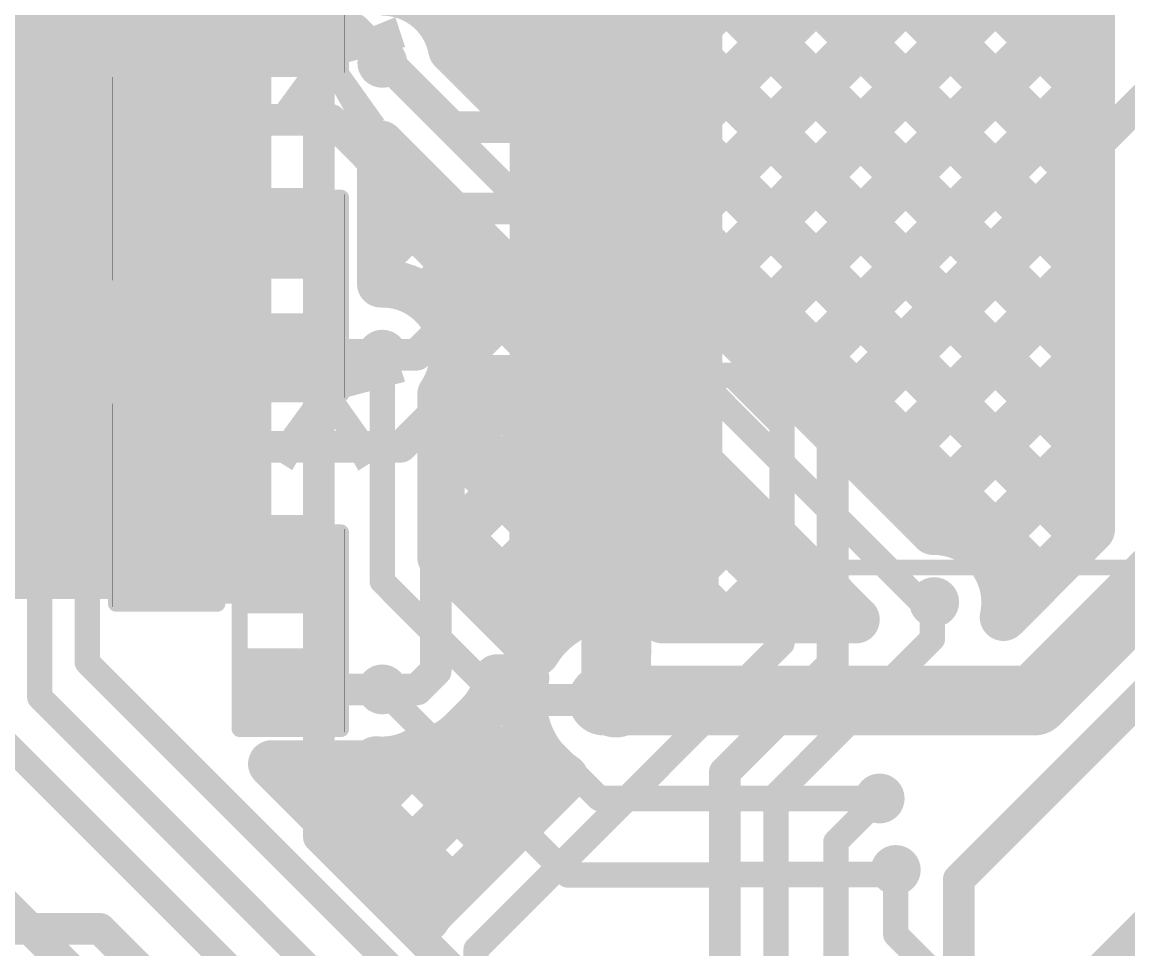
# Model space of a CAD drawing. Header units: millimetres. Extents: x -0.27 to 3.22, y -0.27 to 1.91.
# Drawn here: x 1.8704 to 2.2191, y 0.3207 to 0.6128 of the extents above; entities that cross this region are included whole.
import ezdxf

# ---------------------------------------------------------------- set-up
doc = ezdxf.new("R2010")
doc.units = ezdxf.units.MM
doc.header["$MEASUREMENT"] = 0
for name, color, linetype in [('BottomLayer', 5, 'Continuous'), ('TopLayer', 1, 'Continuous'), ('TopOverlay', 2, 'Continuous'), ('TopPaste', 8, 'Continuous'), ('TopSolder', 216, 'Continuous'), ('ViaHoleLayer', 16, 'Continuous')]:
    doc.layers.add(name, color=color, linetype=linetype)
doc.styles.add('Arial', font='', dxfattribs={"height": 0.2})
doc.styles.get('Arial').set_extended_font_data('Arial')

# ---------------------------------------------------------------- blocks, each defined once
blk = doc.blocks.new('24_TSSOP_14')
at = {"layer": 'TopLayer'}
for points in [[(-0.1437, 0.14961), (-0.08465, 0.14961), (-0.08465, 0.13189), (-0.1437, 0.13189)], [(0.08465, 0.14961), (0.1437, 0.14961), (0.1437, 0.13189), (0.08465, 0.13189)], [(-0.1437, 0.12402), (-0.08465, 0.12402), (-0.08465, 0.1063), (-0.1437, 0.1063)], [(0.08465, 0.12402), (0.1437, 0.12402), (0.1437, 0.1063), (0.08465, 0.1063)], [(-0.1437, 0.09843), (-0.08465, 0.09843), (-0.08465, 0.08071), (-0.1437, 0.08071)], [(0.08465, 0.09843), (0.1437, 0.09843), (0.1437, 0.08071), (0.08465, 0.08071)], [(-0.1437, 0.07283), (-0.08465, 0.07283), (-0.08465, 0.05512), (-0.1437, 0.05512)], [(0.08465, 0.07283), (0.1437, 0.07283), (0.1437, 0.05512), (0.08465, 0.05512)], [(-0.1437, 0.04724), (-0.08465, 0.04724), (-0.08465, 0.02953), (-0.1437, 0.02953)], [(0.08465, 0.04724), (0.1437, 0.04724), (0.1437, 0.02953), (0.08465, 0.02953)], [(-0.1437, 0.02165), (-0.08465, 0.02165), (-0.08465, 0.00394), (-0.1437, 0.00394)], [(0.08465, 0.02165), (0.1437, 0.02165), (0.1437, 0.00394), (0.08465, 0.00394)], [(-0.1437, -0.00394), (-0.08465, -0.00394), (-0.08465, -0.02165), (-0.1437, -0.02165)], [(0.08465, -0.00394), (0.1437, -0.00394), (0.1437, -0.02165), (0.08465, -0.02165)], [(-0.1437, -0.02953), (-0.08465, -0.02953), (-0.08465, -0.04724), (-0.1437, -0.04724)], [(0.08465, -0.02953), (0.1437, -0.02953), (0.1437, -0.04724), (0.08465, -0.04724)], [(-0.1437, -0.05512), (-0.08465, -0.05512), (-0.08465, -0.07283), (-0.1437, -0.07283)], [(0.08465, -0.05512), (0.1437, -0.05512), (0.1437, -0.07283), (0.08465, -0.07283)], [(-0.1437, -0.08071), (-0.08465, -0.08071), (-0.08465, -0.09843), (-0.1437, -0.09843)], [(0.08465, -0.08071), (0.1437, -0.08071), (0.1437, -0.09843), (0.08465, -0.09843)], [(-0.1437, -0.1063), (-0.08465, -0.1063), (-0.08465, -0.12402), (-0.1437, -0.12402)], [(0.08465, -0.1063), (0.1437, -0.1063), (0.1437, -0.12402), (0.08465, -0.12402)], [(-0.1437, -0.13189), (-0.08465, -0.13189), (-0.08465, -0.14961), (-0.1437, -0.14961)], [(0.08465, -0.13189), (0.1437, -0.13189), (0.1437, -0.14961), (0.08465, -0.14961)]]:
    blk.add_hatch(color=1, dxfattribs=at).paths.add_polyline_path(points)
at = {"layer": 'TopPaste'}
for points in [[(-0.1437, 0.14961), (-0.08465, 0.14961), (-0.08465, 0.13189), (-0.1437, 0.13189)], [(0.08465, 0.14961), (0.1437, 0.14961), (0.1437, 0.13189), (0.08465, 0.13189)], [(-0.1437, 0.12402), (-0.08465, 0.12402), (-0.08465, 0.1063), (-0.1437, 0.1063)], [(0.08465, 0.12402), (0.1437, 0.12402), (0.1437, 0.1063), (0.08465, 0.1063)], [(-0.1437, 0.09843), (-0.08465, 0.09843), (-0.08465, 0.08071), (-0.1437, 0.08071)], [(0.08465, 0.09843), (0.1437, 0.09843), (0.1437, 0.08071), (0.08465, 0.08071)], [(-0.1437, 0.07283), (-0.08465, 0.07283), (-0.08465, 0.05512), (-0.1437, 0.05512)], [(0.08465, 0.07283), (0.1437, 0.07283), (0.1437, 0.05512), (0.08465, 0.05512)], [(-0.1437, 0.04724), (-0.08465, 0.04724), (-0.08465, 0.02953), (-0.1437, 0.02953)], [(0.08465, 0.04724), (0.1437, 0.04724), (0.1437, 0.02953), (0.08465, 0.02953)], [(-0.1437, 0.02165), (-0.08465, 0.02165), (-0.08465, 0.00394), (-0.1437, 0.00394)], [(0.08465, 0.02165), (0.1437, 0.02165), (0.1437, 0.00394), (0.08465, 0.00394)], [(-0.1437, -0.00394), (-0.08465, -0.00394), (-0.08465, -0.02165), (-0.1437, -0.02165)], [(0.08465, -0.00394), (0.1437, -0.00394), (0.1437, -0.02165), (0.08465, -0.02165)], [(-0.1437, -0.02953), (-0.08465, -0.02953), (-0.08465, -0.04724), (-0.1437, -0.04724)], [(0.08465, -0.02953), (0.1437, -0.02953), (0.1437, -0.04724), (0.08465, -0.04724)], [(-0.1437, -0.05512), (-0.08465, -0.05512), (-0.08465, -0.07283), (-0.1437, -0.07283)], [(0.08465, -0.05512), (0.1437, -0.05512), (0.1437, -0.07283), (0.08465, -0.07283)], [(-0.1437, -0.08071), (-0.08465, -0.08071), (-0.08465, -0.09843), (-0.1437, -0.09843)], [(0.08465, -0.08071), (0.1437, -0.08071), (0.1437, -0.09843), (0.08465, -0.09843)], [(-0.1437, -0.1063), (-0.08465, -0.1063), (-0.08465, -0.12402), (-0.1437, -0.12402)], [(0.08465, -0.1063), (0.1437, -0.1063), (0.1437, -0.12402), (0.08465, -0.12402)], [(-0.1437, -0.13189), (-0.08465, -0.13189), (-0.08465, -0.14961), (-0.1437, -0.14961)], [(0.08465, -0.13189), (0.1437, -0.13189), (0.1437, -0.14961), (0.08465, -0.14961)]]:
    blk.add_hatch(color=8, dxfattribs=at).paths.add_polyline_path(points)
at = {"layer": 'TopSolder'}
for points in [[(-0.1477, 0.15361), (-0.08065, 0.15361), (-0.08065, 0.12789), (-0.1477, 0.12789)], [(0.08065, 0.15361), (0.1477, 0.15361), (0.1477, 0.12789), (0.08065, 0.12789)], [(-0.1477, 0.12802), (-0.08065, 0.12802), (-0.08065, 0.1023), (-0.1477, 0.1023)], [(0.08065, 0.12802), (0.1477, 0.12802), (0.1477, 0.1023), (0.08065, 0.1023)], [(-0.1477, 0.10243), (-0.08065, 0.10243), (-0.08065, 0.07671), (-0.1477, 0.07671)], [(0.08065, 0.10243), (0.1477, 0.10243), (0.1477, 0.07671), (0.08065, 0.07671)], [(-0.1477, 0.07683), (-0.08065, 0.07683), (-0.08065, 0.05112), (-0.1477, 0.05112)], [(0.08065, 0.07683), (0.1477, 0.07683), (0.1477, 0.05112), (0.08065, 0.05112)], [(-0.1477, 0.05124), (-0.08065, 0.05124), (-0.08065, 0.02553), (-0.1477, 0.02553)], [(0.08065, 0.05124), (0.1477, 0.05124), (0.1477, 0.02553), (0.08065, 0.02553)], [(-0.1477, 0.02565), (-0.08065, 0.02565), (-0.08065, -0.00006), (-0.1477, -0.00006)], [(0.08065, 0.02565), (0.1477, 0.02565), (0.1477, -0.00006), (0.08065, -0.00006)], [(-0.1477, 0.00006), (-0.08065, 0.00006), (-0.08065, -0.02565), (-0.1477, -0.02565)], [(0.08065, 0.00006), (0.1477, 0.00006), (0.1477, -0.02565), (0.08065, -0.02565)], [(-0.1477, -0.02553), (-0.08065, -0.02553), (-0.08065, -0.05124), (-0.1477, -0.05124)], [(0.08065, -0.02553), (0.1477, -0.02553), (0.1477, -0.05124), (0.08065, -0.05124)], [(-0.1477, -0.05112), (-0.08065, -0.05112), (-0.08065, -0.07683), (-0.1477, -0.07683)], [(0.08065, -0.05112), (0.1477, -0.05112), (0.1477, -0.07683), (0.08065, -0.07683)], [(-0.1477, -0.07671), (-0.08065, -0.07671), (-0.08065, -0.10243), (-0.1477, -0.10243)], [(0.08065, -0.07671), (0.1477, -0.07671), (0.1477, -0.10243), (0.08065, -0.10243)], [(-0.1477, -0.1023), (-0.08065, -0.1023), (-0.08065, -0.12802), (-0.1477, -0.12802)], [(0.08065, -0.1023), (0.1477, -0.1023), (0.1477, -0.12802), (0.08065, -0.12802)], [(-0.1477, -0.12789), (-0.08065, -0.12789), (-0.08065, -0.15361), (-0.1477, -0.15361)], [(0.08065, -0.12789), (0.1477, -0.12789), (0.1477, -0.15361), (0.08065, -0.15361)]]:
    blk.add_hatch(color=216, dxfattribs=at).paths.add_polyline_path(points)
at = {"layer": 'TopOverlay'}
for points, const_width in [([(-0.145, 0.155, 1), (-0.155, 0.155, 1)], 0.005), ([(-0.15625, 0.155, 1), (-0.15375, 0.155, 1)], 0.0025), ([(-0.14625, 0.155, 1), (-0.14375, 0.155, 1)], 0.0025), ([(-0.07874, 0.15523, 1), (-0.07624, 0.15523, 1)], 0.0025), ([(0.07626, 0.15523, 1), (0.07876, 0.15523, 1)], 0.0025), ([(-0.07794, -0.15158, 1), (-0.07544, -0.15158, 1)], 0.0025), ([(0.07706, -0.15158, 1), (0.07956, -0.15158, 1)], 0.0025)]:
    blk.add_lwpolyline(points, format="xyb", close=True, dxfattribs=dict(at, const_width=const_width))
at = {"layer": 'TopOverlay', "const_width": 0.005}
for points in [[(-0.07749, 0.15523), (0.07751, 0.15523)], [(-0.07669, -0.15158), (0.07831, -0.15158)]]:
    blk.add_lwpolyline(points, dxfattribs=at)
blk = doc.blocks.new('R__0402_58')
at = {"layer": 'TopLayer'}
for points in [[(-0.0275, -0.0125), (-0.0275, 0.0125), (-0.0095, 0.0125), (-0.0095, -0.0125)], [(0.0095, -0.0125), (0.0095, 0.0125), (0.0275, 0.0125), (0.0275, -0.0125)]]:
    blk.add_hatch(color=1, dxfattribs=at).paths.add_polyline_path(points)
at = {"layer": 'TopPaste'}
for points in [[(-0.0275, -0.0125), (-0.0275, 0.0125), (-0.0095, 0.0125), (-0.0095, -0.0125)], [(0.0095, -0.0125), (0.0095, 0.0125), (0.0275, 0.0125), (0.0275, -0.0125)]]:
    blk.add_hatch(color=8, dxfattribs=at).paths.add_polyline_path(points)
at = {"layer": 'TopSolder'}
for points in [[(-0.0315, -0.0165), (-0.0315, 0.0165), (-0.0055, 0.0165), (-0.0055, -0.0165)], [(0.0055, -0.0165), (0.0055, 0.0165), (0.0315, 0.0165), (0.0315, -0.0165)]]:
    blk.add_hatch(color=216, dxfattribs=at).paths.add_polyline_path(points)
at = {"layer": 'TopOverlay'}
for points, const_width in [([(-0.031, 0.016), (0.031, 0.016)], 0.005), ([(-0.031, 0.016), (-0.031, -0.016)], 0.005), ([(0.031, 0.016), (0.031, -0.016)], 0.005), ([(-0.031, -0.016), (0.031, -0.016)], 0.005), ([(-0.032, -0.017), (0.032, -0.017)], 0.000127)]:
    blk.add_lwpolyline(points, dxfattribs=dict(at, const_width=const_width))
for points, const_width in [([(-0.03225, 0.016, 1), (-0.02975, 0.016, 1)], 0.0025), ([(-0.03225, 0.016, 1), (-0.02975, 0.016, 1)], 0.0025), ([(0.02975, 0.016, 1), (0.03225, 0.016, 1)], 0.0025), ([(0.02975, 0.016, 1), (0.03225, 0.016, 1)], 0.0025), ([(-0.03225, -0.016, 1), (-0.02975, -0.016, 1)], 0.0025), ([(-0.03225, -0.016, 1), (-0.02975, -0.016, 1)], 0.0025), ([(0.02975, -0.016, 1), (0.03225, -0.016, 1)], 0.0025), ([(0.02975, -0.016, 1), (0.03225, -0.016, 1)], 0.0025), ([(-0.03203, -0.017, 1), (-0.03197, -0.017, 1)], 0.0000635), ([(0.03197, -0.017, 1), (0.03203, -0.017, 1)], 0.0000635)]:
    blk.add_lwpolyline(points, format="xyb", close=True, dxfattribs=dict(at, const_width=const_width))
blk = doc.blocks.new('R__0402_59')
at = {"layer": 'TopLayer'}
for points in [[(-0.0275, -0.0125), (-0.0275, 0.0125), (-0.0095, 0.0125), (-0.0095, -0.0125)], [(0.0095, -0.0125), (0.0095, 0.0125), (0.0275, 0.0125), (0.0275, -0.0125)]]:
    blk.add_hatch(color=1, dxfattribs=at).paths.add_polyline_path(points)
at = {"layer": 'TopPaste'}
for points in [[(-0.0275, -0.0125), (-0.0275, 0.0125), (-0.0095, 0.0125), (-0.0095, -0.0125)], [(0.0095, -0.0125), (0.0095, 0.0125), (0.0275, 0.0125), (0.0275, -0.0125)]]:
    blk.add_hatch(color=8, dxfattribs=at).paths.add_polyline_path(points)
at = {"layer": 'TopSolder'}
for points in [[(-0.0315, -0.0165), (-0.0315, 0.0165), (-0.0055, 0.0165), (-0.0055, -0.0165)], [(0.0055, -0.0165), (0.0055, 0.0165), (0.0315, 0.0165), (0.0315, -0.0165)]]:
    blk.add_hatch(color=216, dxfattribs=at).paths.add_polyline_path(points)
at = {"layer": 'TopOverlay'}
for points, const_width in [([(0.031, 0.016), (-0.031, 0.016)], 0.005), ([(-0.031, -0.016), (-0.031, 0.016)], 0.005), ([(0.031, -0.016), (0.031, 0.016)], 0.005), ([(0.031, -0.016), (-0.031, -0.016)], 0.005), ([(0.032, -0.017), (-0.032, -0.017)], 0.000127)]:
    blk.add_lwpolyline(points, dxfattribs=dict(at, const_width=const_width))
for points, const_width in [([(-0.03225, 0.016, 1), (-0.02975, 0.016, 1)], 0.0025), ([(-0.03225, 0.016, 1), (-0.02975, 0.016, 1)], 0.0025), ([(0.02975, 0.016, 1), (0.03225, 0.016, 1)], 0.0025), ([(0.02975, 0.016, 1), (0.03225, 0.016, 1)], 0.0025), ([(-0.03225, -0.016, 1), (-0.02975, -0.016, 1)], 0.0025), ([(-0.03225, -0.016, 1), (-0.02975, -0.016, 1)], 0.0025), ([(0.02975, -0.016, 1), (0.03225, -0.016, 1)], 0.0025), ([(0.02975, -0.016, 1), (0.03225, -0.016, 1)], 0.0025), ([(-0.03203, -0.017, 1), (-0.03197, -0.017, 1)], 0.0000635), ([(0.03197, -0.017, 1), (0.03203, -0.017, 1)], 0.0000635)]:
    blk.add_lwpolyline(points, format="xyb", close=True, dxfattribs=dict(at, const_width=const_width))
blk = doc.blocks.new('R__0402_60')
at = {"layer": 'TopLayer'}
for points in [[(-0.0275, -0.0125), (-0.0275, 0.0125), (-0.0095, 0.0125), (-0.0095, -0.0125)], [(0.0095, -0.0125), (0.0095, 0.0125), (0.0275, 0.0125), (0.0275, -0.0125)]]:
    blk.add_hatch(color=1, dxfattribs=at).paths.add_polyline_path(points)
at = {"layer": 'TopPaste'}
for points in [[(-0.0275, -0.0125), (-0.0275, 0.0125), (-0.0095, 0.0125), (-0.0095, -0.0125)], [(0.0095, -0.0125), (0.0095, 0.0125), (0.0275, 0.0125), (0.0275, -0.0125)]]:
    blk.add_hatch(color=8, dxfattribs=at).paths.add_polyline_path(points)
at = {"layer": 'TopSolder'}
for points in [[(-0.0315, -0.0165), (-0.0315, 0.0165), (-0.0055, 0.0165), (-0.0055, -0.0165)], [(0.0055, -0.0165), (0.0055, 0.0165), (0.0315, 0.0165), (0.0315, -0.0165)]]:
    blk.add_hatch(color=216, dxfattribs=at).paths.add_polyline_path(points)
at = {"layer": 'TopOverlay'}
for points, const_width in [([(-0.031, 0.016), (0.031, 0.016)], 0.005), ([(-0.031, 0.016), (-0.031, -0.016)], 0.005), ([(0.031, 0.016), (0.031, -0.016)], 0.005), ([(-0.031, -0.016), (0.031, -0.016)], 0.005), ([(-0.032, -0.017), (0.032, -0.017)], 0.000127)]:
    blk.add_lwpolyline(points, dxfattribs=dict(at, const_width=const_width))
for points, const_width in [([(-0.03225, 0.016, 1), (-0.02975, 0.016, 1)], 0.0025), ([(-0.03225, 0.016, 1), (-0.02975, 0.016, 1)], 0.0025), ([(0.02975, 0.016, 1), (0.03225, 0.016, 1)], 0.0025), ([(0.02975, 0.016, 1), (0.03225, 0.016, 1)], 0.0025), ([(-0.03225, -0.016, 1), (-0.02975, -0.016, 1)], 0.0025), ([(-0.03225, -0.016, 1), (-0.02975, -0.016, 1)], 0.0025), ([(0.02975, -0.016, 1), (0.03225, -0.016, 1)], 0.0025), ([(0.02975, -0.016, 1), (0.03225, -0.016, 1)], 0.0025), ([(-0.03203, -0.017, 1), (-0.03197, -0.017, 1)], 0.0000635), ([(0.03197, -0.017, 1), (0.03203, -0.017, 1)], 0.0000635)]:
    blk.add_lwpolyline(points, format="xyb", close=True, dxfattribs=dict(at, const_width=const_width))
blk = doc.blocks.new('R__0402_61')
at = {"layer": 'TopLayer'}
for points in [[(-0.0275, -0.0125), (-0.0275, 0.0125), (-0.0095, 0.0125), (-0.0095, -0.0125)], [(0.0095, -0.0125), (0.0095, 0.0125), (0.0275, 0.0125), (0.0275, -0.0125)]]:
    blk.add_hatch(color=1, dxfattribs=at).paths.add_polyline_path(points)
at = {"layer": 'TopPaste'}
for points in [[(-0.0275, -0.0125), (-0.0275, 0.0125), (-0.0095, 0.0125), (-0.0095, -0.0125)], [(0.0095, -0.0125), (0.0095, 0.0125), (0.0275, 0.0125), (0.0275, -0.0125)]]:
    blk.add_hatch(color=8, dxfattribs=at).paths.add_polyline_path(points)
at = {"layer": 'TopSolder'}
for points in [[(-0.0315, -0.0165), (-0.0315, 0.0165), (-0.0055, 0.0165), (-0.0055, -0.0165)], [(0.0055, -0.0165), (0.0055, 0.0165), (0.0315, 0.0165), (0.0315, -0.0165)]]:
    blk.add_hatch(color=216, dxfattribs=at).paths.add_polyline_path(points)
at = {"layer": 'TopOverlay'}
for points, const_width in [([(0.031, 0.016), (-0.031, 0.016)], 0.005), ([(-0.031, -0.016), (-0.031, 0.016)], 0.005), ([(0.031, -0.016), (0.031, 0.016)], 0.005), ([(0.031, -0.016), (-0.031, -0.016)], 0.005), ([(0.032, -0.017), (-0.032, -0.017)], 0.000127)]:
    blk.add_lwpolyline(points, dxfattribs=dict(at, const_width=const_width))
for points, const_width in [([(-0.03225, 0.016, 1), (-0.02975, 0.016, 1)], 0.0025), ([(-0.03225, 0.016, 1), (-0.02975, 0.016, 1)], 0.0025), ([(0.02975, 0.016, 1), (0.03225, 0.016, 1)], 0.0025), ([(0.02975, 0.016, 1), (0.03225, 0.016, 1)], 0.0025), ([(-0.03225, -0.016, 1), (-0.02975, -0.016, 1)], 0.0025), ([(-0.03225, -0.016, 1), (-0.02975, -0.016, 1)], 0.0025), ([(0.02975, -0.016, 1), (0.03225, -0.016, 1)], 0.0025), ([(0.02975, -0.016, 1), (0.03225, -0.016, 1)], 0.0025), ([(-0.03203, -0.017, 1), (-0.03197, -0.017, 1)], 0.0000635), ([(0.03197, -0.017, 1), (0.03203, -0.017, 1)], 0.0000635)]:
    blk.add_lwpolyline(points, format="xyb", close=True, dxfattribs=dict(at, const_width=const_width))
blk = doc.blocks.new('R__0402_62')
at = {"layer": 'TopLayer'}
for points in [[(-0.0275, -0.0125), (-0.0275, 0.0125), (-0.0095, 0.0125), (-0.0095, -0.0125)], [(0.0095, -0.0125), (0.0095, 0.0125), (0.0275, 0.0125), (0.0275, -0.0125)]]:
    blk.add_hatch(color=1, dxfattribs=at).paths.add_polyline_path(points)
at = {"layer": 'TopPaste'}
for points in [[(-0.0275, -0.0125), (-0.0275, 0.0125), (-0.0095, 0.0125), (-0.0095, -0.0125)], [(0.0095, -0.0125), (0.0095, 0.0125), (0.0275, 0.0125), (0.0275, -0.0125)]]:
    blk.add_hatch(color=8, dxfattribs=at).paths.add_polyline_path(points)
at = {"layer": 'TopSolder'}
for points in [[(-0.0315, -0.0165), (-0.0315, 0.0165), (-0.0055, 0.0165), (-0.0055, -0.0165)], [(0.0055, -0.0165), (0.0055, 0.0165), (0.0315, 0.0165), (0.0315, -0.0165)]]:
    blk.add_hatch(color=216, dxfattribs=at).paths.add_polyline_path(points)
at = {"layer": 'TopOverlay'}
for points, const_width in [([(-0.031, 0.016), (0.031, 0.016)], 0.005), ([(-0.031, 0.016), (-0.031, -0.016)], 0.005), ([(0.031, 0.016), (0.031, -0.016)], 0.005), ([(-0.031, -0.016), (0.031, -0.016)], 0.005), ([(-0.032, -0.017), (0.032, -0.017)], 0.000127)]:
    blk.add_lwpolyline(points, dxfattribs=dict(at, const_width=const_width))
for points, const_width in [([(-0.03225, 0.016, 1), (-0.02975, 0.016, 1)], 0.0025), ([(-0.03225, 0.016, 1), (-0.02975, 0.016, 1)], 0.0025), ([(0.02975, 0.016, 1), (0.03225, 0.016, 1)], 0.0025), ([(0.02975, 0.016, 1), (0.03225, 0.016, 1)], 0.0025), ([(-0.03225, -0.016, 1), (-0.02975, -0.016, 1)], 0.0025), ([(-0.03225, -0.016, 1), (-0.02975, -0.016, 1)], 0.0025), ([(0.02975, -0.016, 1), (0.03225, -0.016, 1)], 0.0025), ([(0.02975, -0.016, 1), (0.03225, -0.016, 1)], 0.0025), ([(-0.03203, -0.017, 1), (-0.03197, -0.017, 1)], 0.0000635), ([(0.03197, -0.017, 1), (0.03203, -0.017, 1)], 0.0000635)]:
    blk.add_lwpolyline(points, format="xyb", close=True, dxfattribs=dict(at, const_width=const_width))

msp = doc.modelspace()

# ---------------------------------------------------------------- hatches: boundary and pattern name
at = {"layer": 'BottomLayer'}
msp.add_hatch(color=5, dxfattribs=at).paths.add_polyline_path([(1.816, 0.431), (1.949, 0.431), (1.949, 0.811), (1.816, 0.811)])
h = msp.add_hatch(color=5, dxfattribs=at)
edge = h.paths.add_edge_path()
edge.add_arc((1.984, 0.6), 0.00787, 0, 360)
h = msp.add_hatch(color=5, dxfattribs=at)
edge = h.paths.add_edge_path()
edge.add_arc((1.934, 0.5465), 0.01181, 0, 360)
h = msp.add_hatch(color=5, dxfattribs=at)
edge = h.paths.add_edge_path()
edge.add_arc((1.984, 0.508), 0.00787, 0, 360)
h = msp.add_hatch(color=5, dxfattribs=at)
edge = h.paths.add_edge_path()
edge.add_arc((1.934, 0.4435), 0.01181, 0, 360)
h = msp.add_hatch(color=5, dxfattribs=at)
edge = h.paths.add_edge_path()
edge.add_arc((2.158, 0.43), 0.00787, 0, 360)
h = msp.add_hatch(color=5, dxfattribs=at)
edge = h.paths.add_edge_path()
edge.add_arc((1.984, 0.4025), 0.00787, 0, 360)
h = msp.add_hatch(color=5, dxfattribs=at)
edge = h.paths.add_edge_path()
edge.add_arc((2.05765, 0.39917), 0.01181, 0, 360)
h = msp.add_hatch(color=5, dxfattribs=at)
edge = h.paths.add_edge_path()
edge.add_arc((2.14081, 0.36812), 0.00787, 0, 360)
h = msp.add_hatch(color=5, dxfattribs=at)
edge = h.paths.add_edge_path()
edge.add_arc((2.14589, 0.34558), 0.00787, 0, 360)
at = {"layer": 'TopLayer'}
h = msp.add_hatch(color=1, dxfattribs=at)
edge = h.paths.add_edge_path()
edge.add_arc((1.984, 0.6), 0.00787, 0, 360)
for points in [[(1.903, 0.5325), (1.967, 0.5325), (1.967, 0.5605), (1.903, 0.5605)], [(2.024, 0.42059), (2.09, 0.42059), (2.09, 0.461), (2.024, 0.461)], [(1.903, 0.4295), (1.967, 0.4295), (1.967, 0.4575), (1.903, 0.4575)]]:
    msp.add_hatch(color=1, dxfattribs=at).paths.add_polyline_path(points)
h = msp.add_hatch(color=1, dxfattribs=at)
edge = h.paths.add_edge_path()
edge.add_arc((1.934, 0.5465), 0.01181, 0, 360)
h = msp.add_hatch(color=1, dxfattribs=at)
edge = h.paths.add_edge_path()
edge.add_arc((1.984, 0.508), 0.00787, 0, 360)
h = msp.add_hatch(color=1, dxfattribs=at)
edge = h.paths.add_edge_path()
edge.add_arc((1.934, 0.4435), 0.01181, 0, 360)
h = msp.add_hatch(color=1, dxfattribs=at)
edge = h.paths.add_edge_path()
edge.add_arc((2.158, 0.43), 0.00787, 0, 360)
h = msp.add_hatch(color=1, dxfattribs=at)
edge = h.paths.add_edge_path()
edge.add_arc((1.984, 0.4025), 0.00787, 0, 360)
h = msp.add_hatch(color=1, dxfattribs=at)
edge = h.paths.add_edge_path()
edge.add_arc((2.05765, 0.39917), 0.01181, 0, 360)
h = msp.add_hatch(color=1, dxfattribs=at)
edge = h.paths.add_edge_path()
edge.add_arc((2.14081, 0.36812), 0.00787, 0, 360)
h = msp.add_hatch(color=1, dxfattribs=at)
edge = h.paths.add_edge_path()
edge.add_arc((2.14589, 0.34558), 0.00787, 0, 360)
at = {"layer": 'ViaHoleLayer'}
h = msp.add_hatch(color=16, dxfattribs=at)
edge = h.paths.add_edge_path()
edge.add_arc((1.984, 0.6), 0.00394, 0, 360)
h = msp.add_hatch(color=16, dxfattribs=at)
edge = h.paths.add_edge_path()
edge.add_arc((1.934, 0.5465), 0.00591, 0, 360)
h = msp.add_hatch(color=16, dxfattribs=at)
edge = h.paths.add_edge_path()
edge.add_arc((1.984, 0.508), 0.00394, 0, 360)
h = msp.add_hatch(color=16, dxfattribs=at)
edge = h.paths.add_edge_path()
edge.add_arc((1.934, 0.4435), 0.00591, 0, 360)
h = msp.add_hatch(color=16, dxfattribs=at)
edge = h.paths.add_edge_path()
edge.add_arc((2.158, 0.43), 0.00394, 0, 360)
h = msp.add_hatch(color=16, dxfattribs=at)
edge = h.paths.add_edge_path()
edge.add_arc((1.984, 0.4025), 0.00394, 0, 360)
h = msp.add_hatch(color=16, dxfattribs=at)
edge = h.paths.add_edge_path()
edge.add_arc((2.05765, 0.39917), 0.00591, 0, 360)
h = msp.add_hatch(color=16, dxfattribs=at)
edge = h.paths.add_edge_path()
edge.add_arc((2.14081, 0.36812), 0.00394, 0, 360)
h = msp.add_hatch(color=16, dxfattribs=at)
edge = h.paths.add_edge_path()
edge.add_arc((2.14589, 0.34558), 0.00394, 0, 360)

# ---------------------------------------------------------------- linework, layer by layer
at = {"layer": 'BottomLayer'}
for points, const_width in [([(1.964, 0.356), (1.964, 0.697)], 0.01), ([(1.99082, 0.6939), (2.2075, 0.47722)], 0.015), ([(2.05516, 0.555), (2.19167, 0.69152)], 0.015), ([(2.00126, 0.61424), (2.07452, 0.6875)], 0.015), ([(2.0255, 0.6875), (2.2075, 0.5055)], 0.015), ([(2.05378, 0.6875), (2.2075, 0.53378)], 0.015), ([(2.04102, 0.56915), (2.1527, 0.68083)], 0.015), ([(2.14496, 0.68118), (2.2075, 0.61864)], 0.015), ([(2.01273, 0.59743), (2.0923, 0.677)], 0.015), ([(2.02687, 0.58329), (2.12059, 0.677)], 0.015), ([(2.0693, 0.54086), (2.20581, 0.67737)], 0.015), ([(2.09257, 0.677), (2.2075, 0.56207)], 0.015), ([(2.12085, 0.677), (2.2075, 0.59035)], 0.015), ([(1.9835, 0.67293), (2.20552, 0.45092)], 0.015), ([(2.2075, 0.4529), (2.2075, 0.67569)], 0.015), ([(2.08344, 0.52672), (2.2075, 0.65078)], 0.015), ([(1.9835, 0.64465), (2.19137, 0.43677)], 0.015), ([(2.09759, 0.51258), (2.2075, 0.62249)], 0.015), ([(2.00598, 0.60418), (2.15779, 0.45237)], 0.015), ([(1.984, 0.6), (2.154, 0.43)], 0.008), ([(2.11173, 0.49844), (2.2075, 0.59421)], 0.015), ([(1.9835, 0.53037), (1.9835, 0.57434)], 0.015), ([(1.9835, 0.57434), (2.13334, 0.4245)], 0.015), ([(1.9835, 0.5682), (1.98657, 0.57127)], 0.015), ([(2.12587, 0.48429), (2.2075, 0.56592)], 0.015), ([(1.9835, 0.55979), (2.11879, 0.4245)], 0.015), ([(1.9835, 0.53991), (2.00071, 0.55713)], 0.015), ([(2.16576, 0.34257), (2.37819, 0.555)], 0.01), ([(1.99762, 0.52575), (2.01485, 0.54298)], 0.015), ([(2.14001, 0.47015), (2.2075, 0.53764)], 0.015), ([(2.0063, 0.50614), (2.029, 0.52884)], 0.015), ([(2.0025, 0.47406), (2.04314, 0.5147)], 0.015), ([(2.00636, 0.50865), (2.09051, 0.4245)], 0.015), ([(2.15415, 0.45601), (2.2075, 0.50936)], 0.015), ([(1.984, 0.43655), (1.984, 0.508)], 0.008), ([(2.0025, 0.44578), (2.05728, 0.50056)], 0.015), ([(2.0025, 0.44422), (2.0025, 0.49542)], 0.015), ([(2.0025, 0.48423), (2.05825, 0.42847)], 0.015), ([(2.01586, 0.43085), (2.07142, 0.48641)], 0.015), ([(2.17302, 0.44659), (2.2075, 0.48107)], 0.015), ([(2.03, 0.41671), (2.08556, 0.47227)], 0.015), ([(2.18376, 0.28776), (2.36367, 0.46767)], 0.01), ([(2.06812, 0.42654), (2.09971, 0.45813)], 0.015), ([(2.0025, 0.45594), (2.03775, 0.42069)], 0.015), ([(2.17987, 0.42527), (2.2075, 0.4529)], 0.015), ([(2.18966, 0.399), (2.233, 0.44234)], 0.022), ([(2.0025, 0.44422), (2.0325, 0.41422)], 0.015), ([(2.09436, 0.4245), (2.11385, 0.44399)], 0.015), ([(1.762, 0.438), (1.91387, 0.28613)], 0.01), ([(1.984, 0.43655), (2.05243, 0.36812)], 0.008), ([(2.12264, 0.4245), (2.12799, 0.42985)], 0.015), ([(2.154, 0.43), (2.158, 0.43)], 0.008), ([(2.07239, 0.4245), (2.13334, 0.4245)], 0.015), ([(2.05765, 0.39917), (2.05765, 0.42098)], 0.01), ([(2.05365, 0.39917), (2.05365, 0.39917)], 0.022), ([(2.05365, 0.39917), (2.05381, 0.399)], 0.022), ([(2.05381, 0.399), (2.18966, 0.399)], 0.022), ([(1.984, 0.4025), (2.0425, 0.344)], 0.008), ([(2.05243, 0.36812), (2.14081, 0.36812)], 0.008), ([(1.964, 0.356), (2.043, 0.277)], 0.01), ([(2.14447, 0.34416), (2.14589, 0.34558)], 0.008), ([(2.0425, 0.344), (2.09236, 0.344)], 0.008), ([(2.09236, 0.344), (2.09252, 0.34416)], 0.008), ([(2.09252, 0.34416), (2.14447, 0.34416)], 0.008), ([(2.16576, 0.24076), (2.16576, 0.34257)], 0.01)]:
    msp.add_lwpolyline(points, dxfattribs=dict(at, const_width=const_width))
at = {"layer": 'BottomLayer', "const_width": 0.015}
for points in [[(1.9835, 0.62237, -0.366461), (2.00598, 0.60418)], [(1.9835, 0.53037, -0.420775), (2.00637, 0.508)], [(2.00637, 0.508, -0.150447), (2.0025, 0.49542)], [(2.15779, 0.45237, -0.416966), (2.18037, 0.43)], [(2.0325, 0.41422, -0.410624), (2.07239, 0.4245)], [(2.18037, 0.43, -0.053324), (2.17987, 0.42527)]]:
    msp.add_lwpolyline(points, format="xyb", dxfattribs=at)
at = {"layer": 'BottomLayer'}
for points, const_width in [([(2.20375, 0.61864, 1), (2.21125, 0.61864, 1)], 0.0075), ([(1.99751, 0.61424, 1), (2.00501, 0.61424, 1)], 0.0075), ([(2.00223, 0.60418, 1), (2.00973, 0.60418, 1)], 0.0075), ([(2.00223, 0.60418, 1), (2.00973, 0.60418, 1)], 0.0075), ([(1.982, 0.6, 1), (1.986, 0.6, 1)], 0.004), ([(2.00898, 0.59743, 1), (2.01648, 0.59743, 1)], 0.0075), ([(2.20375, 0.59421, 1), (2.21125, 0.59421, 1)], 0.0075), ([(2.20375, 0.59035, 1), (2.21125, 0.59035, 1)], 0.0075), ([(2.02312, 0.58329, 1), (2.03062, 0.58329, 1)], 0.0075), ([(1.97975, 0.57434, 1), (1.98725, 0.57434, 1)], 0.0075), ([(1.97975, 0.57434, 1), (1.98725, 0.57434, 1)], 0.0075), ([(1.97975, 0.5682, 1), (1.98725, 0.5682, 1)], 0.0075), ([(1.98282, 0.57127, 1), (1.99032, 0.57127, 1)], 0.0075), ([(2.03727, 0.56915, 1), (2.04477, 0.56915, 1)], 0.0075), ([(2.20375, 0.56592, 1), (2.21125, 0.56592, 1)], 0.0075), ([(2.20375, 0.56207, 1), (2.21125, 0.56207, 1)], 0.0075), ([(1.97975, 0.55979, 1), (1.98725, 0.55979, 1)], 0.0075), ([(1.99696, 0.55713, 1), (2.00446, 0.55713, 1)], 0.0075), ([(2.05141, 0.555, 1), (2.05891, 0.555, 1)], 0.0075), ([(1.97975, 0.53991, 1), (1.98725, 0.53991, 1)], 0.0075), ([(2.0111, 0.54298, 1), (2.0186, 0.54298, 1)], 0.0075), ([(2.06555, 0.54086, 1), (2.07305, 0.54086, 1)], 0.0075), ([(2.20375, 0.53764, 1), (2.21125, 0.53764, 1)], 0.0075), ([(2.20375, 0.53378, 1), (2.21125, 0.53378, 1)], 0.0075), ([(1.97975, 0.53037, 1), (1.98725, 0.53037, 1)], 0.0075), ([(1.97975, 0.53037, 1), (1.98725, 0.53037, 1)], 0.0075), ([(2.02525, 0.52884, 1), (2.03275, 0.52884, 1)], 0.0075), ([(2.07969, 0.52672, 1), (2.08719, 0.52672, 1)], 0.0075), ([(1.99387, 0.52575, 1), (2.00137, 0.52575, 1)], 0.0075), ([(2.03939, 0.5147, 1), (2.04689, 0.5147, 1)], 0.0075), ([(2.09384, 0.51258, 1), (2.10134, 0.51258, 1)], 0.0075), ([(2.00261, 0.50865, 1), (2.01011, 0.50865, 1)], 0.0075), ([(2.20375, 0.50936, 1), (2.21125, 0.50936, 1)], 0.0075), ([(2.00255, 0.50614, 1), (2.01005, 0.50614, 1)], 0.0075), ([(2.00262, 0.508, 1), (2.01012, 0.508, 1)], 0.0075), ([(2.00262, 0.508, 1), (2.01012, 0.508, 1)], 0.0075), ([(2.20375, 0.5055, 1), (2.21125, 0.5055, 1)], 0.0075), ([(1.982, 0.508, 1), (1.986, 0.508, 1)], 0.004), ([(2.05353, 0.50056, 1), (2.06103, 0.50056, 1)], 0.0075), ([(2.10798, 0.49844, 1), (2.11548, 0.49844, 1)], 0.0075), ([(1.99875, 0.49542, 1), (2.00625, 0.49542, 1)], 0.0075), ([(1.99875, 0.49542, 1), (2.00625, 0.49542, 1)], 0.0075), ([(1.99875, 0.48423, 1), (2.00625, 0.48423, 1)], 0.0075), ([(2.06767, 0.48641, 1), (2.07517, 0.48641, 1)], 0.0075), ([(2.12212, 0.48429, 1), (2.12962, 0.48429, 1)], 0.0075), ([(2.20375, 0.48107, 1), (2.21125, 0.48107, 1)], 0.0075), ([(2.20375, 0.47722, 1), (2.21125, 0.47722, 1)], 0.0075), ([(1.99875, 0.47406, 1), (2.00625, 0.47406, 1)], 0.0075), ([(2.08181, 0.47227, 1), (2.08931, 0.47227, 1)], 0.0075), ([(2.13626, 0.47015, 1), (2.14376, 0.47015, 1)], 0.0075), ([(2.09596, 0.45813, 1), (2.10346, 0.45813, 1)], 0.0075), ([(1.99875, 0.45594, 1), (2.00625, 0.45594, 1)], 0.0075), ([(2.1504, 0.45601, 1), (2.1579, 0.45601, 1)], 0.0075), ([(2.20375, 0.4529, 1), (2.21125, 0.4529, 1)], 0.0075), ([(2.20375, 0.4529, 1), (2.21125, 0.4529, 1)], 0.0075), ([(2.15404, 0.45237, 1), (2.16154, 0.45237, 1)], 0.0075), ([(2.15404, 0.45237, 1), (2.16154, 0.45237, 1)], 0.0075), ([(2.20177, 0.45092, 1), (2.20927, 0.45092, 1)], 0.0075), ([(1.99875, 0.44578, 1), (2.00625, 0.44578, 1)], 0.0075), ([(2.16927, 0.44659, 1), (2.17677, 0.44659, 1)], 0.0075), ([(1.99875, 0.44422, 1), (2.00625, 0.44422, 1)], 0.0075), ([(1.99875, 0.44422, 1), (2.00625, 0.44422, 1)], 0.0075), ([(2.1101, 0.44399, 1), (2.1176, 0.44399, 1)], 0.0075), ([(2.18762, 0.43677, 1), (2.19512, 0.43677, 1)], 0.0075), ([(1.982, 0.43655, 1), (1.986, 0.43655, 1)], 0.004), ([(1.982, 0.43655, 1), (1.986, 0.43655, 1)], 0.004), ([(2.01211, 0.43085, 1), (2.01961, 0.43085, 1)], 0.0075), ([(2.0545, 0.42847, 1), (2.062, 0.42847, 1)], 0.0075), ([(2.12424, 0.42985, 1), (2.13174, 0.42985, 1)], 0.0075), ([(2.17662, 0.43, 1), (2.18412, 0.43, 1)], 0.0075), ([(2.17662, 0.43, 1), (2.18412, 0.43, 1)], 0.0075), ([(2.06437, 0.42654, 1), (2.07187, 0.42654, 1)], 0.0075), ([(2.152, 0.43, 1), (2.156, 0.43, 1)], 0.004), ([(2.152, 0.43, 1), (2.156, 0.43, 1)], 0.004), ([(2.156, 0.43, 1), (2.16, 0.43, 1)], 0.004), ([(2.17612, 0.42527, 1), (2.18362, 0.42527, 1)], 0.0075), ([(2.17612, 0.42527, 1), (2.18362, 0.42527, 1)], 0.0075), ([(2.06864, 0.4245, 1), (2.07614, 0.4245, 1)], 0.0075), ([(2.06864, 0.4245, 1), (2.07614, 0.4245, 1)], 0.0075), ([(2.08676, 0.4245, 1), (2.09426, 0.4245, 1)], 0.0075), ([(2.09061, 0.4245, 1), (2.09811, 0.4245, 1)], 0.0075), ([(2.11504, 0.4245, 1), (2.12254, 0.4245, 1)], 0.0075), ([(2.11889, 0.4245, 1), (2.12639, 0.4245, 1)], 0.0075), ([(2.12959, 0.4245, 1), (2.13709, 0.4245, 1)], 0.0075), ([(2.12959, 0.4245, 1), (2.13709, 0.4245, 1)], 0.0075), ([(2.034, 0.42069, 1), (2.0415, 0.42069, 1)], 0.0075), ([(2.05515, 0.42098, 1), (2.06015, 0.42098, 1)], 0.005), ([(2.02625, 0.41671, 1), (2.03375, 0.41671, 1)], 0.0075), ([(2.02875, 0.41422, 1), (2.03625, 0.41422, 1)], 0.0075), ([(2.02875, 0.41422, 1), (2.03625, 0.41422, 1)], 0.0075), ([(2.04815, 0.39917, 1), (2.05915, 0.39917, 1)], 0.011), ([(2.04815, 0.39917, 1), (2.05915, 0.39917, 1)], 0.011), ([(2.04815, 0.39917, 1), (2.05915, 0.39917, 1)], 0.011), ([(2.04831, 0.399, 1), (2.05931, 0.399, 1)], 0.011), ([(2.04831, 0.399, 1), (2.05931, 0.399, 1)], 0.011), ([(2.18416, 0.399, 1), (2.19516, 0.399, 1)], 0.011), ([(2.18416, 0.399, 1), (2.19516, 0.399, 1)], 0.011), ([(1.982, 0.4025, 1), (1.986, 0.4025, 1)], 0.004), ([(2.05515, 0.39917, 1), (2.06015, 0.39917, 1)], 0.005), ([(2.05043, 0.36812, 1), (2.05443, 0.36812, 1)], 0.004), ([(2.05043, 0.36812, 1), (2.05443, 0.36812, 1)], 0.004), ([(2.13881, 0.36812, 1), (2.14281, 0.36812, 1)], 0.004), ([(1.9615, 0.356, 1), (1.9665, 0.356, 1)], 0.005), ([(1.9615, 0.356, 1), (1.9665, 0.356, 1)], 0.005), ([(2.14389, 0.34558, 1), (2.14789, 0.34558, 1)], 0.004), ([(2.0405, 0.344, 1), (2.0445, 0.344, 1)], 0.004), ([(2.0405, 0.344, 1), (2.0445, 0.344, 1)], 0.004), ([(2.09036, 0.344, 1), (2.09436, 0.344, 1)], 0.004), ([(2.09036, 0.344, 1), (2.09436, 0.344, 1)], 0.004), ([(2.09052, 0.34416, 1), (2.09452, 0.34416, 1)], 0.004), ([(2.09052, 0.34416, 1), (2.09452, 0.34416, 1)], 0.004), ([(2.14247, 0.34416, 1), (2.14647, 0.34416, 1)], 0.004), ([(2.14247, 0.34416, 1), (2.14647, 0.34416, 1)], 0.004), ([(2.16326, 0.34257, 1), (2.16826, 0.34257, 1)], 0.005), ([(2.16326, 0.34257, 1), (2.16826, 0.34257, 1)], 0.005)]:
    msp.add_lwpolyline(points, format="xyb", close=True, dxfattribs=dict(at, const_width=const_width))
at = {"layer": 'TopLayer'}
for points, const_width in [([(1.876, 0.4), (1.876, 0.67931)], 0.008), ([(1.98033, 0.6385), (2.01353, 0.6053)], 0.01), ([(1.955, 0.6105), (1.97533, 0.6105)], 0.01), ([(1.97533, 0.6105), (2.00612, 0.5797)], 0.01), ([(2.01353, 0.6053), (2.05765, 0.6053)], 0.01), ([(2.126, 0.49075), (2.24054, 0.6053)], 0.01), ([(1.891, 0.576), (1.897, 0.582)], 0.008), ([(1.897, 0.582), (1.916, 0.582)], 0.008), ([(1.916, 0.582), (1.96783, 0.582)], 0.01), ([(1.96783, 0.582), (1.99571, 0.55411)], 0.01), ([(2.00612, 0.5797), (2.05765, 0.5797)], 0.01), ([(1.891, 0.411), (1.891, 0.576)], 0.008), ([(1.99571, 0.55411), (2.05765, 0.55411)], 0.01), ([(1.99483, 0.508), (2.01535, 0.52852)], 0.01), ([(2.01535, 0.52852), (2.05765, 0.52852)], 0.01), ([(1.955, 0.508), (1.984, 0.508)], 0.01), ([(1.984, 0.508), (1.99483, 0.508)], 0.01), ([(1.98987, 0.479), (2.0138, 0.50293)], 0.01), ([(2.0138, 0.50293), (2.05765, 0.50293)], 0.01), ([(2.05765, 0.50293), (2.05908, 0.50151)], 0.008), ([(2.05908, 0.50151), (2.09449, 0.50151)], 0.008), ([(2.09449, 0.50151), (2.11, 0.486)], 0.008), ([(2.126, 0.41037), (2.126, 0.49075)], 0.01), ([(2.11, 0.417), (2.11, 0.486)], 0.008), ([(1.916, 0.479), (1.98987, 0.479)], 0.01), ([(2.00083, 0.465), (2.01317, 0.47734)], 0.01), ([(2.01317, 0.47734), (2.05765, 0.47734)], 0.01), ([(2.00083, 0.40836), (2.00083, 0.465)], 0.01), ([(2.05765, 0.39917), (2.058, 0.442)], 0.022), ([(2.15745, 0.42945), (2.158, 0.43)], 0.008), ([(2.15745, 0.41845), (2.15745, 0.42945)], 0.008), ([(2.10814, 0.36914), (2.15745, 0.41845)], 0.008), ([(2.01358, 0.32058), (2.11, 0.417)], 0.008), ([(1.891, 0.411), (1.9939, 0.3081)], 0.008), ([(2.092, 0.37637), (2.126, 0.41037)], 0.01), ([(1.99497, 0.4025), (2.00083, 0.40836)], 0.01), ([(2.02019, 0.40609), (2.02916, 0.40609)], 0.015), ([(2.02407, 0.40609), (2.02845, 0.40171)], 0.015), ([(2.05765, 0.39917), (2.05765, 0.39917)], 0.022), ([(1.955, 0.4025), (1.984, 0.4025)], 0.01), ([(1.984, 0.4025), (1.99497, 0.4025)], 0.01), ([(1.876, 0.4), (1.97421, 0.30179)], 0.008), ([(2.00876, 0.38871), (2.01462, 0.39457)], 0.015), ([(2.03583, 0.39917), (2.05765, 0.39917)], 0.01), ([(2.01096, 0.39091), (2.03435, 0.36752)], 0.015), ([(1.861, 0.39), (1.95453, 0.29647)], 0.008), ([(1.98487, 0.34329), (2.03027, 0.38869)], 0.015), ([(1.97073, 0.35744), (1.99634, 0.38305)], 0.015), ([(1.99199, 0.3816), (2.02021, 0.35338)], 0.015), ([(1.94916, 0.379), (1.982, 0.379)], 0.015), ([(1.94916, 0.379), (1.99785, 0.33031)], 0.015), ([(1.95659, 0.37158), (1.96401, 0.379)], 0.015), ([(1.9663, 0.379), (2.00607, 0.33923)], 0.015), ([(2.0005, 0.33366), (2.04152, 0.37469)], 0.015), ([(2.092, 0.22012), (2.092, 0.37637)], 0.01), ([(2.10814, 0.31386), (2.10814, 0.36914)], 0.008), ([(2.12702, 0.35442), (2.14072, 0.36812)], 0.008), ([(2.14072, 0.36812), (2.14081, 0.36812)], 0.008), ([(2.14081, 0.36812), (2.14281, 0.36812)], 0.008), ([(2.12702, 0.3162), (2.12702, 0.35442)], 0.008), ([(2.14589, 0.32524), (2.14589, 0.34558)], 0.008), ([(1.73703, 0.327), (1.895, 0.327)], 0.01), ([(1.895, 0.327), (1.93484, 0.28716)], 0.01), ([(2.14589, 0.32524), (2.17106, 0.30006)], 0.008), ([(2.01358, 0.22044), (2.01358, 0.32058)], 0.008)]:
    msp.add_lwpolyline(points, dxfattribs=dict(at, const_width=const_width))
for points, const_width in [([(1.9525, 0.6105, 1), (1.9575, 0.6105, 1)], 0.005), ([(1.97283, 0.6105, 1), (1.97783, 0.6105, 1)], 0.005), ([(1.97283, 0.6105, 1), (1.97783, 0.6105, 1)], 0.005), ([(2.01103, 0.6053, 1), (2.01603, 0.6053, 1)], 0.005), ([(2.01103, 0.6053, 1), (2.01603, 0.6053, 1)], 0.005), ([(2.05515, 0.6053, 1), (2.06015, 0.6053, 1)], 0.005), ([(1.895, 0.582, 1), (1.899, 0.582, 1)], 0.004), ([(1.895, 0.582, 1), (1.899, 0.582, 1)], 0.004), ([(1.9135, 0.582, 1), (1.9185, 0.582, 1)], 0.005), ([(1.914, 0.582, 1), (1.918, 0.582, 1)], 0.004), ([(1.96533, 0.582, 1), (1.97033, 0.582, 1)], 0.005), ([(1.96533, 0.582, 1), (1.97033, 0.582, 1)], 0.005), ([(2.00362, 0.5797, 1), (2.00862, 0.5797, 1)], 0.005), ([(2.00362, 0.5797, 1), (2.00862, 0.5797, 1)], 0.005), ([(2.05515, 0.5797, 1), (2.06015, 0.5797, 1)], 0.005), ([(1.889, 0.576, 1), (1.893, 0.576, 1)], 0.004), ([(1.889, 0.576, 1), (1.893, 0.576, 1)], 0.004), ([(1.99321, 0.55411, 1), (1.99821, 0.55411, 1)], 0.005), ([(1.99321, 0.55411, 1), (1.99821, 0.55411, 1)], 0.005), ([(2.05515, 0.55411, 1), (2.06015, 0.55411, 1)], 0.005), ([(2.01285, 0.52852, 1), (2.01785, 0.52852, 1)], 0.005), ([(2.01285, 0.52852, 1), (2.01785, 0.52852, 1)], 0.005), ([(2.05515, 0.52852, 1), (2.06015, 0.52852, 1)], 0.005), ([(1.9525, 0.508, 1), (1.9575, 0.508, 1)], 0.005), ([(1.9815, 0.508, 1), (1.9865, 0.508, 1)], 0.005), ([(1.9815, 0.508, 1), (1.9865, 0.508, 1)], 0.005), ([(1.99233, 0.508, 1), (1.99733, 0.508, 1)], 0.005), ([(1.99233, 0.508, 1), (1.99733, 0.508, 1)], 0.005), ([(2.0113, 0.50293, 1), (2.0163, 0.50293, 1)], 0.005), ([(2.0113, 0.50293, 1), (2.0163, 0.50293, 1)], 0.005), ([(2.05515, 0.50293, 1), (2.06015, 0.50293, 1)], 0.005), ([(2.05565, 0.50293, 1), (2.05965, 0.50293, 1)], 0.004), ([(2.05708, 0.50151, 1), (2.06108, 0.50151, 1)], 0.004), ([(2.05708, 0.50151, 1), (2.06108, 0.50151, 1)], 0.004), ([(2.09249, 0.50151, 1), (2.09649, 0.50151, 1)], 0.004), ([(2.09249, 0.50151, 1), (2.09649, 0.50151, 1)], 0.004), ([(2.1235, 0.49075, 1), (2.1285, 0.49075, 1)], 0.005), ([(2.1235, 0.49075, 1), (2.1285, 0.49075, 1)], 0.005), ([(2.108, 0.486, 1), (2.112, 0.486, 1)], 0.004), ([(2.108, 0.486, 1), (2.112, 0.486, 1)], 0.004), ([(1.9135, 0.479, 1), (1.9185, 0.479, 1)], 0.005), ([(1.98737, 0.479, 1), (1.99237, 0.479, 1)], 0.005), ([(1.98737, 0.479, 1), (1.99237, 0.479, 1)], 0.005), ([(2.01067, 0.47734, 1), (2.01567, 0.47734, 1)], 0.005), ([(2.01067, 0.47734, 1), (2.01567, 0.47734, 1)], 0.005), ([(2.05515, 0.47734, 1), (2.06015, 0.47734, 1)], 0.005), ([(1.99833, 0.465, 1), (2.00333, 0.465, 1)], 0.005), ([(1.99833, 0.465, 1), (2.00333, 0.465, 1)], 0.005), ([(2.0525, 0.442, 1), (2.0635, 0.442, 1)], 0.011), ([(2.15545, 0.42945, 1), (2.15945, 0.42945, 1)], 0.004), ([(2.15545, 0.42945, 1), (2.15945, 0.42945, 1)], 0.004), ([(2.156, 0.43, 1), (2.16, 0.43, 1)], 0.004), ([(2.15545, 0.41845, 1), (2.15945, 0.41845, 1)], 0.004), ([(2.15545, 0.41845, 1), (2.15945, 0.41845, 1)], 0.004), ([(2.108, 0.417, 1), (2.112, 0.417, 1)], 0.004), ([(2.108, 0.417, 1), (2.112, 0.417, 1)], 0.004), ([(1.889, 0.411, 1), (1.893, 0.411, 1)], 0.004), ([(1.889, 0.411, 1), (1.893, 0.411, 1)], 0.004), ([(2.1235, 0.41037, 1), (2.1285, 0.41037, 1)], 0.005), ([(2.1235, 0.41037, 1), (2.1285, 0.41037, 1)], 0.005), ([(1.99833, 0.40836, 1), (2.00333, 0.40836, 1)], 0.005), ([(1.99833, 0.40836, 1), (2.00333, 0.40836, 1)], 0.005), ([(2.01644, 0.40609, 1), (2.02394, 0.40609, 1)], 0.0075), ([(2.01644, 0.40609, 1), (2.02394, 0.40609, 1)], 0.0075), ([(2.01644, 0.40609, 1), (2.02394, 0.40609, 1)], 0.0075), ([(2.02032, 0.40609, 1), (2.02782, 0.40609, 1)], 0.0075), ([(2.02541, 0.40609, 1), (2.03291, 0.40609, 1)], 0.0075), ([(2.02541, 0.40609, 1), (2.03291, 0.40609, 1)], 0.0075), ([(2.02469, 0.40171, 1), (2.0322, 0.40171, 1)], 0.0075), ([(2.05215, 0.39917, 1), (2.06315, 0.39917, 1)], 0.011), ([(2.05215, 0.39917, 1), (2.06315, 0.39917, 1)], 0.011), ([(2.05215, 0.39917, 1), (2.06315, 0.39917, 1)], 0.011), ([(1.9525, 0.4025, 1), (1.9575, 0.4025, 1)], 0.005), ([(1.9815, 0.4025, 1), (1.9865, 0.4025, 1)], 0.005), ([(1.9815, 0.4025, 1), (1.9865, 0.4025, 1)], 0.005), ([(1.99247, 0.4025, 1), (1.99747, 0.4025, 1)], 0.005), ([(1.99247, 0.4025, 1), (1.99747, 0.4025, 1)], 0.005), ([(1.874, 0.4, 1), (1.878, 0.4, 1)], 0.004), ([(1.874, 0.4, 1), (1.878, 0.4, 1)], 0.004), ([(2.01087, 0.39457, 1), (2.01837, 0.39457, 1)], 0.0075), ([(2.01087, 0.39457, 1), (2.01837, 0.39457, 1)], 0.0075), ([(2.01087, 0.39457, 1), (2.01837, 0.39457, 1)], 0.0075), ([(2.03333, 0.39917, 1), (2.03833, 0.39917, 1)], 0.005), ([(2.05515, 0.39917, 1), (2.06015, 0.39917, 1)], 0.005), ([(2.00721, 0.39091, 1), (2.01471, 0.39091, 1)], 0.0075), ([(2.00501, 0.38871, 1), (2.01251, 0.38871, 1)], 0.0075), ([(2.00501, 0.38871, 1), (2.01251, 0.38871, 1)], 0.0075), ([(2.00501, 0.38871, 1), (2.01251, 0.38871, 1)], 0.0075), ([(2.02652, 0.38869, 1), (2.03402, 0.38869, 1)], 0.0075), ([(1.99122, 0.383, 1), (1.99872, 0.383, 1)], 0.0075), ([(1.99122, 0.383, 1), (1.99872, 0.383, 1)], 0.0075), ([(1.99122, 0.383, 1), (1.99872, 0.383, 1)], 0.0075), ([(1.99259, 0.38305, 1), (2.00009, 0.38305, 1)], 0.0075), ([(1.97825, 0.38022, 1), (1.98575, 0.38022, 1)], 0.0075), ([(1.98824, 0.3816, 1), (1.99574, 0.3816, 1)], 0.0075), ([(1.94541, 0.379, 1), (1.95291, 0.379, 1)], 0.0075), ([(1.94541, 0.379, 1), (1.95291, 0.379, 1)], 0.0075), ([(1.96026, 0.379, 1), (1.96776, 0.379, 1)], 0.0075), ([(1.96255, 0.379, 1), (1.97005, 0.379, 1)], 0.0075), ([(1.97825, 0.379, 1), (1.98575, 0.379, 1)], 0.0075), ([(2.03777, 0.37469, 1), (2.04527, 0.37469, 1)], 0.0075), ([(2.03777, 0.37469, 1), (2.04527, 0.37469, 1)], 0.0075), ([(2.0895, 0.37637, 1), (2.0945, 0.37637, 1)], 0.005), ([(2.0895, 0.37637, 1), (2.0945, 0.37637, 1)], 0.005), ([(1.95284, 0.37158, 1), (1.96034, 0.37158, 1)], 0.0075), ([(2.0306, 0.36752, 1), (2.0381, 0.36752, 1)], 0.0075), ([(2.10614, 0.36914, 1), (2.11014, 0.36914, 1)], 0.004), ([(2.10614, 0.36914, 1), (2.11014, 0.36914, 1)], 0.004), ([(2.13872, 0.36812, 1), (2.14272, 0.36812, 1)], 0.004), ([(2.13872, 0.36812, 1), (2.14272, 0.36812, 1)], 0.004), ([(2.13881, 0.36812, 1), (2.14281, 0.36812, 1)], 0.004), ([(2.13881, 0.36812, 1), (2.14281, 0.36812, 1)], 0.004), ([(2.14081, 0.36812, 1), (2.14481, 0.36812, 1)], 0.004), ([(1.96698, 0.35744, 1), (1.97448, 0.35744, 1)], 0.0075), ([(2.01646, 0.35338, 1), (2.02396, 0.35338, 1)], 0.0075), ([(2.12502, 0.35442, 1), (2.12902, 0.35442, 1)], 0.004), ([(2.12502, 0.35442, 1), (2.12902, 0.35442, 1)], 0.004), ([(1.98112, 0.34329, 1), (1.98862, 0.34329, 1)], 0.0075), ([(2.14389, 0.34558, 1), (2.14789, 0.34558, 1)], 0.004), ([(2.00232, 0.33923, 1), (2.00982, 0.33923, 1)], 0.0075), ([(1.99675, 0.33366, 1), (2.00425, 0.33366, 1)], 0.0075), ([(1.99675, 0.33366, 1), (2.00425, 0.33366, 1)], 0.0075), ([(1.99675, 0.33366, 1), (2.00425, 0.33366, 1)], 0.0075), ([(1.9941, 0.33031, 1), (2.0016, 0.33031, 1)], 0.0075), ([(1.9941, 0.33031, 1), (2.0016, 0.33031, 1)], 0.0075), ([(1.9941, 0.33031, 1), (2.0016, 0.33031, 1)], 0.0075), ([(1.8925, 0.327, 1), (1.8975, 0.327, 1)], 0.005), ([(1.8925, 0.327, 1), (1.8975, 0.327, 1)], 0.005), ([(2.14389, 0.32524, 1), (2.14789, 0.32524, 1)], 0.004), ([(2.14389, 0.32524, 1), (2.14789, 0.32524, 1)], 0.004), ([(2.01158, 0.32058, 1), (2.01558, 0.32058, 1)], 0.004), ([(2.01158, 0.32058, 1), (2.01558, 0.32058, 1)], 0.004)]:
    msp.add_lwpolyline(points, format="xyb", close=True, dxfattribs=dict(at, const_width=const_width))
at = {"layer": 'TopLayer', "const_width": 0.015}
for points in [[(2.02019, 0.40609, -0.168725), (2.01462, 0.39457)], [(2.02019, 0.40609, -0.168725), (2.01462, 0.39457)], [(2.04152, 0.37469, -0.316673), (2.02916, 0.40609)], [(2.00876, 0.38871, -0.198895), (1.99497, 0.383)], [(2.00876, 0.38871, -0.198895), (1.99497, 0.383)], [(1.99497, 0.383, -0.151635), (1.982, 0.38022)], [(1.99785, 0.33031, -0.057938), (2.0005, 0.33366)], [(1.99785, 0.33031, -0.057938), (2.0005, 0.33366)]]:
    msp.add_lwpolyline(points, format="xyb", dxfattribs=at)

# ---------------------------------------------------------------- block references
msp.add_blockref('24_TSSOP_14', (2.17183, 0.5925))
for name, p, rotation in [('R__0402_62', (1.955, 0.629), 90), ('R__0402_61', (1.916, 0.5635), 270), ('R__0402_60', (1.955, 0.5265), 90), ('R__0402_59', (1.916, 0.4605), 270), ('R__0402_58', (1.955, 0.421), 90)]:
    msp.add_blockref(name, p, dxfattribs=dict(rotation=rotation))

# ---------------------------------------------------------------- texts
at = {"layer": 'TopOverlay', "style": 'Arial'}
for p in [(1.939, 0.528), (1.9, 0.462), (1.939, 0.4225)]:
    msp.add_text('*', height=0.1, rotation=360, dxfattribs=at).set_placement(p)

doc.saveas('drawing.dxf')
